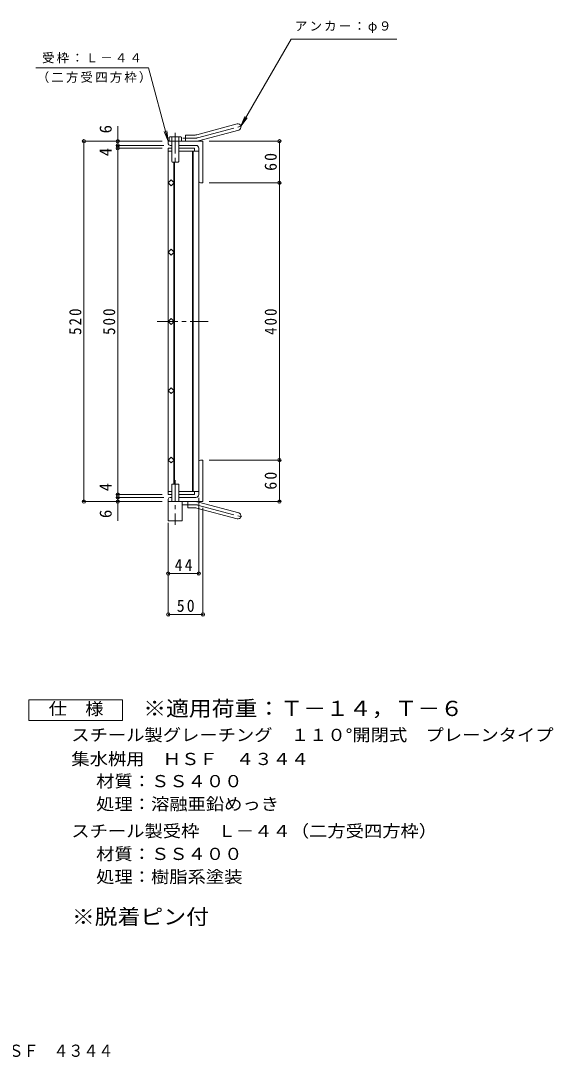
# Model space of a CAD drawing. Units: millimetres, scale not verified. Extents: x -755 to 877, y -823 to 762.
# Drawn here: x 108 to 877, y -823 to 675 of the extents above; entities that cross this region are included whole.
import ezdxf
from ezdxf.enums import TextEntityAlignment as Align

# ---------------------------------------------------------------- set-up
doc = ezdxf.new("R2010")
doc.units = ezdxf.units.MM
doc.header["$LTSCALE"] = 6
doc.header["$PDMODE"] = 32
doc.header["$PDSIZE"] = 4.8
doc.linetypes.add('CHAIN1', pattern=[8, 5, -1, 1, -1])
doc.linetypes.add('CHAIN2', pattern=[12, 9, -1, 1, -1])
for name, color, linetype, lineweight in [('A-1', 2, 'Continuous', 9), ('A-2', 3, 'Continuous', 9), ('A-4', 7, 'Continuous', 9), ('A-5', 7, 'Continuous', 9), ('A-9', 4, 'Continuous', 9), ('F-4_F-4ﾚｲﾔ', 2, 'Continuous', 9)]:
    doc.layers.add(name, color=color, linetype=linetype, lineweight=lineweight)
doc.layers.add('F-5_F-5ﾚｲﾔ', color=2, linetype='Continuous')
doc.styles.add('ＭＳ ゴシック', font='')
doc.styles.get('ＭＳ ゴシック').set_extended_font_data('MS Gothic')

msp = doc.modelspace()

# ---------------------------------------------------------------- linework, layer by layer
at = {"layer": 'A-1'}
for p, q in [((362.345, 509.932), (420.536, 525.524)), ((346.201, 500.626), (346.201, 509.626)), ((360.016, 509.626), (346.201, 509.626)), ((364.675, 501.239), (422.865, 516.831)), ((321.201, 497.126), (321.201, 500.626)), ((371.201, 500.626), (321.201, 500.626)), ((326.201, 494.626), (323.701, 494.626)), ((361.201, 494.626), (336.201, 494.626)), ((371.201, 500.626), (371.201, 440.626)), ((365.201, 490.625), (365.201, 443.126)), ((367.701, 440.626), (371.201, 440.626)), ((365.201, -9.374), (365.201, 38.125)), ((367.701, 40.625), (371.201, 40.625)), ((371.201, -19.375), (371.201, 40.625)), ((326.201, -13.375), (323.701, -13.375)), ((361.201, -13.375), (336.201, -13.375)), ((321.201, -15.875), (321.201, -19.375)), ((371.201, -19.375), (321.201, -19.375)), ((349.201, -28.375), (349.201, -19.375)), ((360.016, -28.375), (349.201, -28.375)), ((362.345, -28.681), (420.536, -44.273)), ((364.675, -19.988), (422.865, -35.58))]:
    msp.add_line(p, q, dxfattribs=at)
at = {"layer": 'A-1', "linetype": 'CHAIN2'}
for p, q in [((363.51, 505.585), (428.676, 523.047)), ((360.016, 505.126), (342.396, 505.126)), ((360.016, -23.875), (342.396, -23.875)), ((363.51, -24.335), (428.676, -41.796))]:
    msp.add_line(p, q, dxfattribs=at)
at = {"layer": 'A-1'}
for centre, radius, start, end in [((421.701, 521.178), 4.5, 285.00014, 104.99991), ((360.016, 518.626), 9, 270, 285.00002), ((323.701, 497.126), 2.5, 180, 270), ((360.016, 518.626), 18, 270, 285), ((361.201, 490.625), 4, 0, 90), ((367.701, 443.126), 2.5, 180, 270), ((367.701, 38.125), 2.5, 90, 180), ((323.701, -15.875), 2.5, 90, 180), ((361.201, -9.374), 4, 270, 0), ((360.016, -37.375), 18, 75, 90), ((360.016, -37.375), 9, 74.99998, 90), ((421.701, -39.927), 4.5, 255.00009, 74.99986)]:
    msp.add_arc(centre, radius, start, end, dxfattribs=at)
at = {"layer": 'A-1', "linetype": 'CHAIN2'}
for centre, start, end in [((360.016, 518.625), 270, 284.99995), ((360.016, -37.375), 75.00005, 90)]:
    msp.add_arc(centre, 13.5, start, end, dxfattribs=at)
at = {"layer": 'A-2'}
for p, q in [((321.201, 490.625), (321.201, -9.374)), ((321.201, 490.625), (326.201, 490.625)), ((321.201, 486.126), (326.201, 486.126)), ((336.201, 490.625), (359.201, 490.625)), ((336.201, 486.126), (365.201, 486.126)), ((356.201, 486.126), (356.201, -4.875)), ((357.201, 486.126), (357.201, -4.875)), ((359.201, 490.625), (359.201, 486.126)), ((365.201, 486.126), (365.201, -4.875)), ((329.201, 470.626), (329.201, 441.111)), ((330.201, 470.626), (330.201, 5.625)), ((329.201, 440.14), (329.201, 341.111)), ((329.201, 340.14), (329.201, 241.111)), ((329.201, 141.111), (329.201, 240.14)), ((329.201, 41.111), (329.201, 140.14)), ((329.201, 5.625), (329.201, 40.14)), ((321.201, -4.875), (326.201, -4.875)), ((321.201, -9.374), (326.201, -9.374)), ((336.201, -4.875), (365.201, -4.875)), ((336.201, -9.374), (359.201, -9.374)), ((359.201, -4.875), (359.201, -9.374))]:
    msp.add_line(p, q, dxfattribs=at)
at = {"layer": 'A-2', "linetype": 'CHAIN1'}
msp.add_line((304.968, 240.626), (378.646, 240.626), dxfattribs=at)
at = {"layer": 'A-2'}
for points in [[(329.686, 440.626), (325.443, 436.383), (321.201, 440.626), (325.443, 444.868)], [(329.686, 340.626), (325.443, 336.383), (321.201, 340.626), (325.443, 344.868)], [(329.686, 140.625), (325.443, 144.868), (321.201, 140.625), (325.443, 136.383)], [(329.686, 40.625), (325.443, 44.868), (321.201, 40.625), (325.443, 36.383)]]:
    msp.add_lwpolyline(points, close=True, dxfattribs=at)
for points in [[(321.201, 240.626), (325.443, 244.868), (329.686, 240.626)], [(321.201, 240.625), (325.443, 236.383), (329.686, 240.625)]]:
    msp.add_lwpolyline(points, dxfattribs=at)
at = {"layer": 'A-4'}
for p, q in [((248.315, 522.288), (248.315, -47.24)), ((312.201, 500.626), (197.659, 500.626)), ((199.459, 500.626), (199.459, -19.375)), ((314.701, 494.626), (246.515, 494.626)), ((380.201, 500.626), (483.422, 500.626)), ((481.622, 500.626), (481.622, 440.626)), ((312.201, 490.625), (246.515, 490.625)), ((380.201, 440.626), (483.422, 440.626)), ((481.622, 440.626), (481.622, 40.625)), ((380.201, 40.625), (483.422, 40.625)), ((481.622, 40.625), (481.622, -19.375)), ((312.201, -9.374), (246.515, -9.374)), ((314.701, -13.375), (246.515, -13.375)), ((365.201, -13.875), (365.201, -124.989)), ((312.201, -19.375), (197.659, -19.375)), ((371.201, -28.375), (371.201, -184.105)), ((380.201, -19.375), (483.422, -19.375)), ((321.201, -49.878), (321.201, -184.105)), ((321.201, -123.189), (365.201, -123.189)), ((321.201, -182.305), (371.201, -182.305))]:
    msp.add_line(p, q, dxfattribs=at)
for p in [(199.459, 500.626), (248.315, 500.626), (248.315, 494.626), (481.622, 500.626), (248.315, 490.625), (481.622, 440.626), (481.622, 40.625), (248.315, -9.374), (248.315, -13.375), (199.459, -19.375), (248.315, -19.375), (481.622, -19.375), (321.201, -123.189), (365.201, -123.189), (321.201, -182.305), (371.201, -182.305)]:
    msp.add_point(p, dxfattribs=at)
at = {"layer": 'A-5'}
for p, q in [((292.83, 606.507), (129.692, 606.507)), ((321.201, 500.626), (292.83, 606.507)), ((426.047, 522.342), (431.788, 536.2)), ((426.047, 522.342), (435.179, 534.243)), ((321.201, 500.626), (315.46, 514.484)), ((321.201, 500.626), (319.243, 515.497))]:
    msp.add_line(p, q, dxfattribs=at)
msp.add_lwpolyline([(426.047, 522.342), (498.534, 647.893), (651.24, 647.893)], dxfattribs=at)
at = {"layer": 'A-9', "linetype": 'CHAIN1'}
for p, q in [((331.201, 512.766), (331.201, 467.093)), ((331.201, 11.556), (331.201, -52.807))]:
    msp.add_line(p, q, dxfattribs=at)
at = {"layer": 'A-9'}
for p, q in [((322.316, 506.283), (322.316, 500.626)), ((338.143, 507.026), (324.259, 507.026)), ((326.201, 471.438), (326.201, 506.283)), ((336.201, 471.438), (336.201, 506.283)), ((340.086, 506.283), (340.086, 500.626)), ((327.013, 470.626), (326.201, 471.438)), ((327.013, 470.626), (335.389, 470.626)), ((335.389, 470.626), (336.201, 471.438)), ((336.201, 5.625), (326.201, 5.625)), ((326.201, -19.375), (326.201, 5.625)), ((336.201, -19.375), (336.201, 5.625)), ((341.201, -19.375), (341.201, -47.375))]:
    msp.add_line(p, q, dxfattribs=at)
msp.add_lwpolyline([(321.201, -19.375), (321.201, -47.375), (341.201, -47.375)], dxfattribs=at)
for centre, radius, start, end in [((324.259, 504.116), 2.91, 48.12389, 131.8763), ((331.201, 489.836), 17.19, 73.09029, 106.90971), ((338.143, 504.116), 2.91, 48.1237, 131.87611)]:
    msp.add_arc(centre, radius, start, end, dxfattribs=at)
at = {"layer": 'F-4_F-4ﾚｲﾔ'}
msp.add_lwpolyline([(119.959, -335.42), (119.959, -305.42), (254.959, -305.42), (254.959, -335.42)], close=True, dxfattribs=at)

# ---------------------------------------------------------------- texts
at = {"layer": 'A-4', "color": 2, "style": 'ＭＳ ゴシック'}
for s, p in [('6', (244.715, 512.029)), ('4', (244.715, 479.064)), ('4', (244.715, -4.482)), ('6', (244.715, -43.14))]:
    msp.add_text(s, height=17.6, rotation=90, dxfattribs=at).set_placement(p, align=Align.BOTTOM_LEFT)
at = {"layer": 'A-4', "color": 2, "char_height": 17.6, "attachment_point": 7, "rotation": 90, "style": 'ＭＳ ゴシック'}
for s, insert in [('\\T1.27;\\W0.95;60', (478.022, 457.876)), ('\\T1.27;\\W0.9;520', (195.86, 221.125)), ('\\T1.27;\\W0.9;500', (244.715, 221.126)), ('\\T1.27;\\W0.9;400', (478.022, 221.126)), ('\\T1.27;\\W0.95;60', (478.022, -2.125))]:
    msp.add_mtext(s, dxfattribs=dict(at, insert=insert))
at = {"layer": 'A-4', "color": 2, "char_height": 17.6, "attachment_point": 7, "style": 'ＭＳ ゴシック'}
for s, insert in [('\\T1.27;\\W0.95;44', (330.451, -119.589)), ('\\T1.27;\\W0.95;50', (333.451, -178.705))]:
    msp.add_mtext(s, dxfattribs=dict(at, insert=insert))
at = {"layer": 'A-5', "char_height": 13.2, "attachment_point": 7, "style": 'ＭＳ ゴシック'}
for s, insert in [('\\T1.17;アンカー：φ９', (504.052, 656.743)), ('\\T1.17;受枠：Ｌ－４４', (138.761, 613.044)), ('\\T1.17;（二方受四方枠）', (131.289, 584.665))]:
    msp.add_mtext(s, dxfattribs=dict(at, insert=insert))
at = {"layer": 'F-4_F-4ﾚｲﾔ', "style": 'ＭＳ ゴシック', "width": 1.1}
for s, p in [('仕\u3000様', (148.459, -332.421)), ('スチール製グレーチング\u3000１１０°開閉式\u3000プレーンタイプ', (181.212, -370.172)), ('集水桝用\u3000ＨＳＦ\u3000４３４４', (181.212, -404.86)), ('材質：ＳＳ４００', (217.04, -436.842)), ('処理：溶融亜鉛めっき', (217.04, -469.842)), ('スチール製受枠\u3000Ｌ－４４（二方受四方枠）', (181.213, -508.843)), ('材質：ＳＳ４００', (217.04, -541.843)), ('処理：樹脂系塗装', (217.04, -574.843))]:
    msp.add_text(s, height=17.6, dxfattribs=at).set_placement(p, align=Align.BOTTOM_LEFT)
at = {"layer": 'F-4_F-4ﾚｲﾔ', "color": 3, "style": 'ＭＳ ゴシック', "width": 1.1}
msp.add_text('※脱着ピン付', height=21.99, dxfattribs=at).set_placement((181.97, -636.057), align=Align.BOTTOM_LEFT)
at = {"layer": 'F-5_F-5ﾚｲﾔ', "color": 3, "style": 'ＭＳ ゴシック', "width": 1.1}
msp.add_text('※適用荷重：Ｔ－１４，Ｔ－６', height=21.99, dxfattribs=at).set_placement((284.959, -335.42), align=Align.BOTTOM_LEFT)
at = {"layer": 'F-5_F-5ﾚｲﾔ', "style": 'ＭＳ ゴシック', "width": 0.9}
msp.add_text('集水桝用\u3000ＨＳＦ\u3000４３４４', height=17.6, dxfattribs=at).set_placement((-39.071, -825.907), align=Align.BOTTOM_LEFT)

doc.saveas('drawing.dxf')
